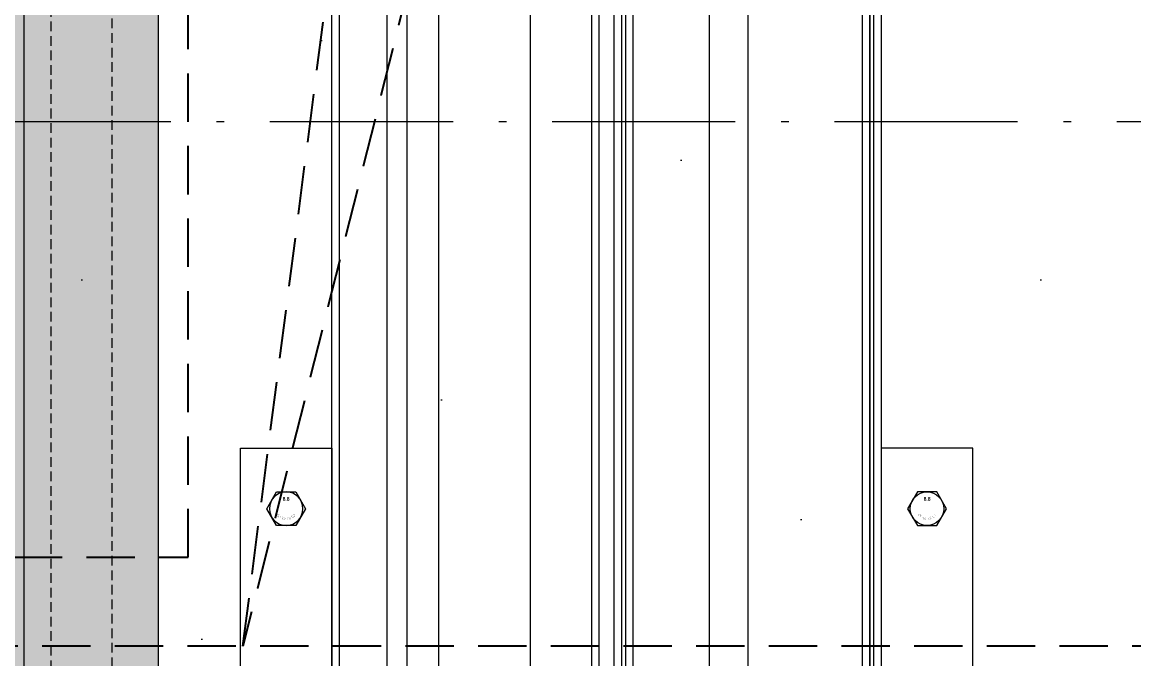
# Model space of a CAD drawing. Header units: millimetres. Extents: x -853320 to 19484, y -510814 to 9708.
# Drawn here: x 3202 to 3931, y 4637 to 5054 of the extents above; entities that cross this region are included whole.
import ezdxf
from ezdxf import colors
from ezdxf.entities.mleader import LeaderData, LeaderLine
from ezdxf.math import Vec2, Vec3

# ---------------------------------------------------------------- set-up
doc = ezdxf.new("R2010")
doc.units = ezdxf.units.MM
doc.linetypes.add('DASHDOT', pattern=[18.5, 12, -3, 0.5, -3])
doc.linetypes.add('NASCOSTA', pattern=[9.525, 6.35, -3.175])
doc.layers.add('DV5_0', color=7, linetype='Continuous')
doc.layers.add('IA_ARREDI', color=73, linetype='Continuous')
for name, color, linetype, lineweight in [('F_ARREDI', 7, 'Continuous', 5), ('F_ELETTRODOMESTICI', 40, 'Continuous', 5), ('F_ESCURSORI_slider', 7, 'Continuous', 0), ('F_MASSELLO_abete', 30, 'Continuous', 5), ('F_MULTI laminato_soffitto_veletta', 6, 'Continuous', 5), ('F_PARETI-PAVIMENTI e SOFFITTI_cassone', 3, 'Continuous', 5), ('F_Proiezioni', 253, 'NASCOSTA', 9), ('F_Sezioni', 5, 'Continuous', 9), ('F_SOFFITTI', 7, 'Continuous', 5)]:
    doc.layers.add(name, color=color, linetype=linetype, lineweight=lineweight)
doc.styles.add('DANZI-DIDASCALIE', font='Yu Gothic UI Light.ttf', dxfattribs={"height": 30})
doc.styles.add('NEGATIVO', font='swissbo.ttf', dxfattribs={"width": 0.8, "oblique": 10})

# ---------------------------------------------------------------- blocks, each defined once
blk = doc.blocks.new('CONTROSOFITTO_posteriore_lato corto_2415x250_pianta_vista da sopra')
at = {"layer": 'F_MULTI laminato_soffitto_veletta', "transparency": 33554585}
h = blk.add_hatch(color=8, dxfattribs=at)
h.dxf.hatch_style = 1
h.paths.add_polyline_path([(38560.95, -5047.45), (38560.95, -7465.45), (38310.95, -7465.45), (38310.95, -5047.45)])
at = {"layer": 'F_MASSELLO_abete', "color": 1, "linetype": 'NASCOSTA'}
blk.add_lwpolyline([(38472.95, -5047.45), (38472.95, -7465.45), (38454.95, -7465.45), (38454.95, -5047.45)], close=True, dxfattribs=at)
at = {"layer": 'F_MULTI laminato_soffitto_veletta'}
blk.add_lwpolyline([(38560.95, -5047.45), (38560.95, -7465.45), (38310.95, -7465.45), (38310.95, -5047.45)], close=True, dxfattribs=at)
at = {"layer": 'F_MULTI laminato_soffitto_veletta', "linetype": 'NASCOSTA'}
for points in [[(38490.95, -7285.45), (38490.95, -6615.45), (38472.95, -6615.45), (38472.95, -7285.45)], [(38530.95, -6676.45), (38560.95, -6676.45), (38560.95, -7245.45), (38530.95, -7245.45)]]:
    blk.add_lwpolyline(points, close=True, dxfattribs=at)
blk = doc.blocks.new('CONTROSOFITTO_rev.01_pianta_vista da sopra')
at = {"layer": 'F_SOFFITTI'}
blk.add_blockref('CONTROSOFITTO_posteriore_lato corto_2415x250_pianta_vista da sopra', (-21374.32, -29890.28), dxfattribs=at)
blk = doc.blocks.new('_Dot')
at = {"color": 0, "linetype": 'ByBlock', "lineweight": -2}
blk.add_line((-0.5, 0), (-1, 0), dxfattribs=at)
at = {"color": 0, "linetype": 'ByBlock', "const_width": 0.5}
blk.add_lwpolyline([(-0.25, 0, 1), (0.25, 0, 1)], format="xyb", close=True, dxfattribs=at)
blk = doc.blocks.new('PARETE LETTO_camera master_pianta')
at = {"layer": 'IA_ARREDI', "color": 1, "linetype": 'NASCOSTA', "ltscale": 5}
for points in [[(736774.12, 525886.14), (735174.12, 525886.14), (735174.12, 527886.14), (736774.12, 527886.14)], [(735937.82, 527841.42), (735232.41, 527841.42), (735232.41, 527441.42), (735937.82, 527441.42)]]:
    blk.add_lwpolyline(points, close=True, dxfattribs=at)
blk.add_lwpolyline([(735174.12, 527405.51), (736774.12, 527200.05), (736674.89, 527029.64), (735174.12, 527405.51)], dxfattribs=at)
blk = doc.blocks.new('Pavim. idr. 1')
at = {"lineweight": 13}
h = blk.add_hatch(dxfattribs=at)
h.set_pattern_fill('DOTS', color=1, scale=140, angle=45)
h.set_pattern_definition([(45, (-29878.93, 459742.27), (-78.57724, 235.73172), [0, -222.25])])
h.paths.add_polyline_path([(423470.77, 430283.09), (410205.77, 430283.09), (410205.77, 427993.09), (423470.77, 427993.09)])
blk = doc.blocks.new('F_PAVIMENTO CASSONE_pianta')
at = {"color": 2, "lineweight": 5}
blk.add_blockref('Pavim. idr. 1', (185525.7, 19630.33), dxfattribs=at)
blk.add_blockref('Pavim. idr. 1', (185525.7, 19630.33), dxfattribs=at)
blk = doc.blocks.new('Viti v.alto')
at = {"color": 115, "lineweight": 5, "ltscale": 0.15}
blk.add_lwpolyline([(-66067.45, -127375.74), (-66073.8, -127364.74), (-66086.5, -127364.74), (-66092.85, -127375.74), (-66086.5, -127386.74), (-66073.8, -127386.74)], close=True, dxfattribs=at)
at = {"color": 115, "lineweight": 5, "ltscale": 0.15, "const_width": 0.0632}
for points in [[(-66083.81, -127381.09), (-66083.63, -127380.83), (-66083.6, -127380.6), (-66083.7, -127380.37), (-66083.9, -127380.13), (-66084.48, -127379.54), (-66084.73, -127379.34), (-66084.96, -127379.24), (-66085.19, -127379.27), (-66085.44, -127379.45), (-66085.8, -127379.81), (-66085.98, -127380.06), (-66086.01, -127380.3), (-66085.91, -127380.53), (-66085.71, -127380.77), (-66085.12, -127381.35), (-66084.89, -127381.56), (-66084.65, -127381.66), (-66084.42, -127381.62), (-66084.17, -127381.45), (-66083.81, -127381.09)], [(-66084.43, -127380.95), (-66084.65, -127381.09), (-66084.77, -127381.08), (-66084.9, -127380.98), (-66085.33, -127380.55), (-66085.44, -127380.41), (-66085.45, -127380.29), (-66085.41, -127380.18), (-66085.31, -127380.07), (-66085.19, -127379.95), (-66085.07, -127379.85), (-66084.96, -127379.8), (-66084.86, -127379.82), (-66084.74, -127379.92), (-66084.27, -127380.38), (-66084.18, -127380.5), (-66084.16, -127380.6), (-66084.21, -127380.71), (-66084.31, -127380.83), (-66084.43, -127380.95)], [(-66080.78, -127381.47), (-66081.27, -127381.34), (-66081.38, -127381.75), (-66082.37, -127381.48), (-66082.61, -127381.47), (-66082.78, -127381.55), (-66082.9, -127381.7), (-66082.97, -127381.87), (-66083.01, -127382.02), (-66083.04, -127382.24), (-66083, -127382.44), (-66082.85, -127382.6), (-66082.57, -127382.73), (-66081.21, -127383.09), (-66080.78, -127381.47)], [(-66081.6, -127382.56), (-66082.33, -127382.37), (-66082.49, -127382.28), (-66082.49, -127382.13), (-66082.48, -127382.07), (-66082.41, -127381.95), (-66082.26, -127381.93), (-66081.49, -127382.14), (-66081.6, -127382.56)], [(-66077.79, -127381.05), (-66078.28, -127381.18), (-66078.17, -127381.58), (-66079.16, -127381.85), (-66079.37, -127381.96), (-66079.48, -127382.11), (-66079.51, -127382.3), (-66079.48, -127382.49), (-66079.44, -127382.63), (-66079.36, -127382.84), (-66079.22, -127382.99), (-66079.01, -127383.06), (-66078.71, -127383.02), (-66077.36, -127382.66), (-66077.79, -127381.05)], [(-66077.95, -127382.4), (-66078.68, -127382.6), (-66078.86, -127382.59), (-66078.94, -127382.47), (-66078.96, -127382.41), (-66078.96, -127382.27), (-66078.84, -127382.18), (-66078.06, -127381.98), (-66077.95, -127382.4)], [(-66076.44, -127381.04), (-66076.62, -127380.79), (-66076.65, -127380.56), (-66076.55, -127380.32), (-66076.35, -127380.08), (-66075.77, -127379.5), (-66075.53, -127379.3), (-66075.29, -127379.2), (-66075.06, -127379.23), (-66074.81, -127379.41), (-66074.45, -127379.77), (-66074.27, -127380.02), (-66074.24, -127380.25), (-66074.34, -127380.48), (-66074.54, -127380.72), (-66075.13, -127381.31), (-66075.37, -127381.51), (-66075.6, -127381.61), (-66075.83, -127381.58), (-66076.08, -127381.4), (-66076.44, -127381.04)], [(-66075.82, -127380.9), (-66075.6, -127381.05), (-66075.48, -127381.03), (-66075.35, -127380.93), (-66074.92, -127380.5), (-66074.81, -127380.36), (-66074.8, -127380.25), (-66074.84, -127380.14), (-66074.94, -127380.03), (-66075.06, -127379.9), (-66075.18, -127379.8), (-66075.29, -127379.76), (-66075.39, -127379.77), (-66075.51, -127379.87), (-66075.98, -127380.34), (-66076.07, -127380.45), (-66076.09, -127380.56), (-66076.04, -127380.67), (-66075.94, -127380.78), (-66075.82, -127380.9)]]:
    blk.add_lwpolyline(points, dxfattribs=at)
at = {"color": 115, "lineweight": 5, "ltscale": 0.15}
blk.add_circle((-66080.15, -127375.74), 11, dxfattribs=at)
at = {"color": 115, "lineweight": 5, "ltscale": 0.15, "style": 'NEGATIVO'}
blk.add_text('8.8', height=2.31, dxfattribs=at).set_placement((-66082.34, -127370.45))
blk = doc.blocks.new('Pist. c.1150 aperti')
at = {"lineweight": 5}
for points in [[(461115.8, -17013.24), (461115.8, -14673.24), (461290.8, -14673.24), (461290.8, -17013.24)], [(461120.8, -17013.24), (461120.8, -14673.24), (461285.8, -14673.24), (461285.8, -17013.24)], [(461475.8, -14673.24), (461475.8, -17013.24), (461300.8, -17013.24), (461300.8, -14673.24)], [(461470.8, -14673.24), (461470.8, -17013.24), (461305.8, -17013.24), (461305.8, -14673.24)]]:
    blk.add_lwpolyline(points, close=True, dxfattribs=at)
at = {"color": 135, "lineweight": 5}
blk.add_lwpolyline([(461185.78, -15701.99), (461245.78, -15701.99), (461245.8, -16969.99), (461185.8, -16969.99)], close=True, dxfattribs=at)
at = {"color": 175, "linetype": 'Continuous', "lineweight": 5}
for points in [[(461468.3, -15923.24), (461468.3, -18183.24), (461308.3, -18183.24), (461308.3, -15923.24)], [(461463.3, -15923.24), (461463.3, -18183.24), (461313.3, -18183.24), (461313.3, -15923.24)], [(461463.3, -18183.24), (461468.3, -18183.24), (461468.3, -16003.24), (461463.3, -16003.24)]]:
    blk.add_lwpolyline(points, close=True, dxfattribs=at)
at = {"color": 135, "lineweight": 5}
blk.add_lwpolyline([(461388.32, -15984.49), (461388.33, -17156.49), (461363.33, -17156.49), (461363.32, -15984.49), (461388.32, -15984.49)], dxfattribs=at)
at = {"color": 30, "lineweight": 5}
for points in [[(461055.8, -16593.24), (461115.8, -16593.24), (461115.8, -16993.24), (461055.8, -16993.24)], [(461535.8, -16593.24), (461475.8, -16593.24), (461475.8, -16993.24), (461535.8, -16993.24)]]:
    blk.add_lwpolyline(points, close=True, dxfattribs=at)
at = {"layer": 'DV5_0', "color": 135, "linetype": 'Continuous', "lineweight": 5, "ltscale": 25.4}
for p, q in [((461151.79, -15787), (461151.79, -16885.71)), ((461164.79, -15787), (461164.79, -16885.71))]:
    blk.add_line(p, q, dxfattribs=at)
at = {"lineweight": 5, "xscale": -1}
blk.add_blockref('Viti v.alto', (395005.65, 110742.71), dxfattribs=at)
at = {"lineweight": 5}
blk.add_blockref('Viti v.alto', (527585.95, 110742.71), dxfattribs=at)
blk = doc.blocks.new('BAGNO-LAVANDERIA_pianta_sol.B')
at = {"layer": 'F_ELETTRODOMESTICI', "color": 5, "ltscale": 5}
ml = blk.add_multileader_mtext('Standard', dxfattribs=at)
ml.set_content('{\\fYu Gothic UI Light|b0|i0|c128|p34;BASAMENTO c/cassetto} ditta MIELE art.WTS 610', color=5, style='DANZI-DIDASCALIE')
ml.set_leader_properties(color=256, linetype='ByLayer', lineweight=-1)
ml.set_arrow_properties(name='DOT')
ml.build(insert=Vec2(0, 0))
ml.multileader.update_dxf_attribs({"arrow_head_size": 5, "scale": 5})
ctx = ml.context
ctx.base_point, ctx.scale, ctx.char_height, ctx.arrow_head_size, ctx.landing_gap_size, ctx.plane_origin, ctx.plane_x_axis, ctx.plane_y_axis = Vec3(865728.96, 518190.64), 5, 25, 5, 10, Vec3(865691.99, 518253.27), Vec3(0, -1), Vec3(1, 0)
notes = []
notes.append((ctx, [(0, (0, 0, 0), (0, 0), (1, 0), 1, [])]))
ctx.mtext.insert, ctx.mtext.text_direction, ctx.mtext.rotation, ctx.mtext.width, ctx.mtext.flow_direction = Vec3(865741.68, 518180.64), Vec3(0, -1), 4.712389, 471.5743, 5
ml = blk.add_multileader_mtext('Standard', dxfattribs=at)
ml.set_content('{\\fYu Gothic UI Light|b0|i0|c128|p34;LAVASCIUGA} ditta MIELE art.WTD165 WPM 8/5kg', color=5, style='DANZI-DIDASCALIE')
ml.set_leader_properties(color=256, linetype='ByLayer', lineweight=-1)
ml.set_arrow_properties(name='DOT')
ml.build(insert=Vec2(0, 0))
ml.multileader.update_dxf_attribs({"arrow_head_size": 5, "scale": 5})
ctx = ml.context
ctx.base_point, ctx.scale, ctx.char_height, ctx.arrow_head_size, ctx.landing_gap_size, ctx.plane_origin, ctx.plane_x_axis, ctx.plane_y_axis = Vec3(865852.82, 518185.28), 5, 25, 5, 10, Vec3(865819.83, 518247.92), Vec3(0, -1), Vec3(1, 0)
notes.append((ctx, [(0, (0, 0, 0), (0, 0), (1, 0), 1, [])]))
ctx.mtext.insert, ctx.mtext.text_direction, ctx.mtext.rotation, ctx.mtext.width, ctx.mtext.flow_direction = Vec3(865869.52, 518175.28), Vec3(0, -1), 4.712389, 377.0167, 5
for ctx, leaders in notes:
    for number, flags, end, landing, length, lines in leaders:
        leader = LeaderData()
        leader.index, (leader.has_last_leader_line, leader.has_dogleg_vector, leader.attachment_direction) = number, flags
        leader.last_leader_point, leader.dogleg_vector, leader.dogleg_length = Vec3(end), Vec3(landing), length
        for number, points, colour, breaks in lines:
            line = LeaderLine()
            line.index, line.vertices, line.color, line.breaks = number, Vec3.list(points), colors.encode_raw_color(colour), breaks
            leader.lines.append(line)
        ctx.leaders.append(leader)

msp = doc.modelspace()

# ---------------------------------------------------------------- linework, layer by layer
at = {"layer": 'F_Proiezioni', "linetype": 'NASCOSTA', "ltscale": 5}
for points in [[(4866.361, 6244.815), (4866.361, 4644.815), (2866.361, 4644.815), (2866.361, 6244.815)], [(2911.072, 5408.518), (2911.072, 4703.102), (3311.072, 4703.102), (3311.072, 5408.518)]]:
    msp.add_lwpolyline(points, close=True, dxfattribs=at)
msp.add_lwpolyline([(3346.986, 4644.815), (3552.45, 6244.815), (3722.86, 6145.584), (3346.986, 4644.815)], dxfattribs=at)
at = {"layer": 'F_Sezioni', "color": 3, "linetype": 'DASHDOT', "lineweight": 15, "ltscale": 10}
msp.add_lwpolyline([(1972.521, 4862.905), (1884.722, 4750.358), (1884.722, 4989.006), (16976.055, 4989.006)], dxfattribs=at)

# ---------------------------------------------------------------- block references
at = {"layer": 'F_ARREDI', "color": 2, "lineweight": 5}
msp.add_blockref('BAGNO-LAVANDERIA_pianta_sol.B', (-853319.899, -510814.178), dxfattribs=at)
at = {"layer": 'F_ARREDI', "color": 2, "lineweight": 5, "rotation": 89.99999999999999}
msp.add_blockref('PARETE LETTO_camera master_pianta', (530752.497, -730529.306), dxfattribs=at)
at = {"layer": 'F_ESCURSORI_slider', "lineweight": 13}
msp.add_blockref('Pist. c.1150 aperti', (-457710.438, 21368.058), dxfattribs=at)
at = {"layer": 'F_PARETI-PAVIMENTI e SOFFITTI_cassone', "color": 2, "lineweight": 5, "rotation": 180}
msp.add_blockref('F_PAVIMENTO CASSONE_pianta', (611942.834, 454293.23), dxfattribs=at)
at = {"layer": 'F_SOFFITTI'}
msp.add_blockref('CONTROSOFITTO_rev.01_pianta_vista da sopra', (-13895.269, 41671.543), dxfattribs=at)

doc.saveas('drawing.dxf')
